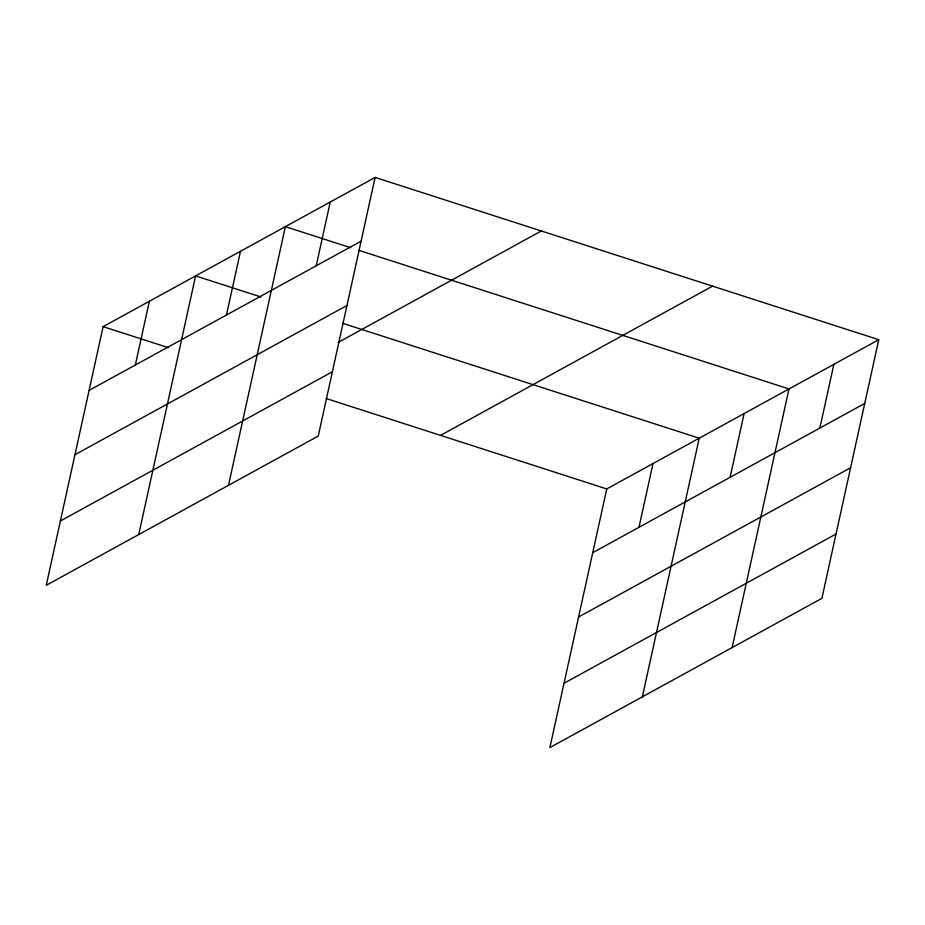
<?xml version="1.0" encoding="UTF-8"?>
<svg xmlns="http://www.w3.org/2000/svg" width="925" height="925" viewBox="0 0 925 925"><rect width="100%" height="100%" fill="white"/><g stroke="black" fill="none" stroke-linecap="round" stroke-linejoin="round"><path stroke-width="1.39" d="M375.122 177.415L103.114 326.652L46.25 585.305L318.246 436.068L375.122 177.415L878.75 339.695L821.886 598.348L549.878 747.585L606.754 488.932L878.75 339.695M135.339 365.028L149.364 301.284M138.727 534.569L195.603 275.916L260.989 296.983M226.463 315.032L240.477 251.288M228.487 485.313L285.363 226.66L350.748 247.738M316.223 265.787L330.237 202.043M638.978 527.308L652.992 463.564M642.355 696.849L699.231 438.196L342.724 323.322M730.091 477.312L744.105 413.567M732.126 647.593L788.99 388.939L358.923 250.363M819.851 428.067L833.864 364.323M89.101 390.396L361.108 241.159M74.96 454.718L346.967 305.481M338.053 342.493L541.322 230.972M60.391 520.983L332.399 371.746M440.554 435.374L712.551 286.137M592.728 552.676L864.736 403.439M578.587 616.998L850.595 467.761M564.019 683.263L836.027 534.026M103.114 326.652L168.512 347.719M326.398 398.594L606.754 488.932"/></g></svg>
